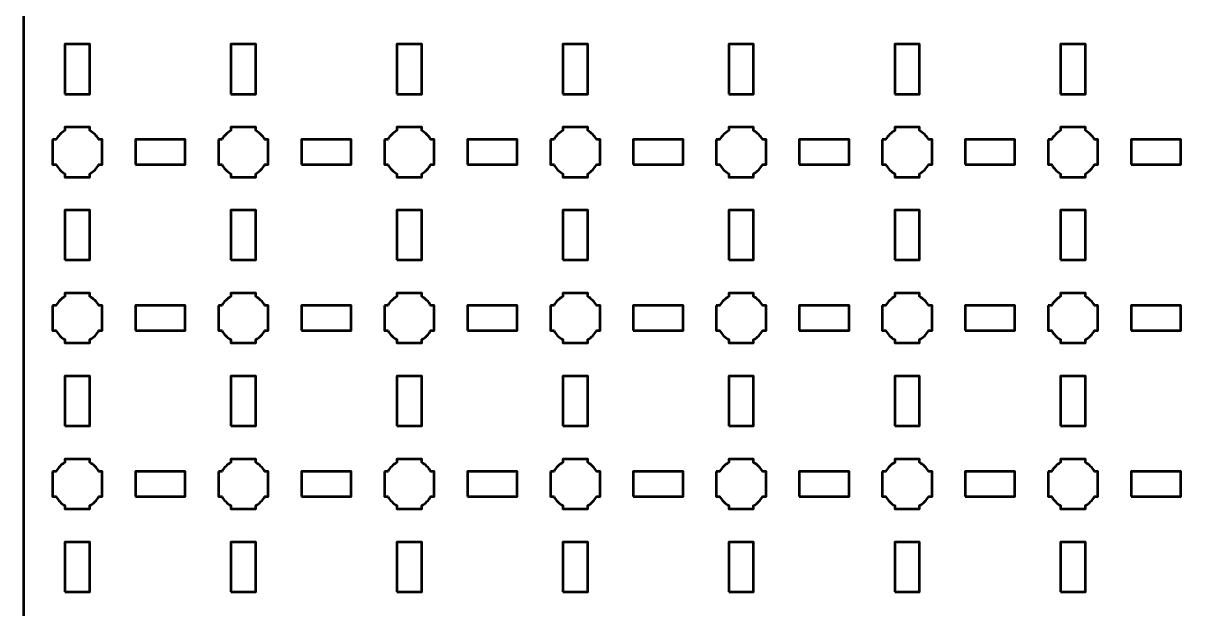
# Model space of a CAD drawing. Header units: centimetres. Extents: x -40.1 to 19.1, y -44.5 to 14.8.
# Drawn here: x -40.15 to -26, y -29.35 to -22.3 of the extents above; entities that cross this region are included whole.
import ezdxf

# ---------------------------------------------------------------- set-up
doc = ezdxf.new("R2010")
doc.units = ezdxf.units.CM
doc.header["$MEASUREMENT"] = 0
doc.layers.add('Layer 1', color=7, linetype='Continuous')

msp = doc.modelspace()

# ---------------------------------------------------------------- linework, layer by layer
at = {"layer": 'Layer 1', "lineweight": 53}
for points in [[(-39.65, -23.15), (-39.35, -23.15), (-39.35, -22.55), (-39.65, -22.55), (-39.65, -23.15)], [(-37.65, -23.15), (-37.35, -23.15), (-37.35, -22.55), (-37.65, -22.55), (-37.65, -23.15)], [(-35.65, -23.15), (-35.35, -23.15), (-35.35, -22.55), (-35.65, -22.55), (-35.65, -23.15)], [(-33.65, -23.15), (-33.35, -23.15), (-33.35, -22.55), (-33.65, -22.55), (-33.65, -23.15)], [(-31.65, -23.15), (-31.35, -23.15), (-31.35, -22.55), (-31.65, -22.55), (-31.65, -23.15)], [(-29.65, -23.15), (-29.35, -23.15), (-29.35, -22.55), (-29.65, -22.55), (-29.65, -23.15)], [(-27.65, -23.15), (-27.35, -23.15), (-27.35, -22.55), (-27.65, -22.55), (-27.65, -23.15)], [(-38.8, -24), (-38.2, -24), (-38.2, -23.7), (-38.8, -23.7), (-38.8, -24)], [(-36.8, -24), (-36.2, -24), (-36.2, -23.7), (-36.8, -23.7), (-36.8, -24)], [(-34.8, -24), (-34.2, -24), (-34.2, -23.7), (-34.8, -23.7), (-34.8, -24)], [(-32.8, -24), (-32.2, -24), (-32.2, -23.7), (-32.8, -23.7), (-32.8, -24)], [(-30.8, -24), (-30.2, -24), (-30.2, -23.7), (-30.8, -23.7), (-30.8, -24)], [(-28.8, -24), (-28.2, -24), (-28.2, -23.7), (-28.8, -23.7), (-28.8, -24)], [(-26.8, -24), (-26.2, -24), (-26.2, -23.7), (-26.8, -23.7), (-26.8, -24)], [(-39.65, -25.15), (-39.35, -25.15), (-39.35, -24.55), (-39.65, -24.55), (-39.65, -25.15)], [(-37.65, -25.15), (-37.35, -25.15), (-37.35, -24.55), (-37.65, -24.55), (-37.65, -25.15)], [(-35.65, -25.15), (-35.35, -25.15), (-35.35, -24.55), (-35.65, -24.55), (-35.65, -25.15)], [(-33.65, -25.15), (-33.35, -25.15), (-33.35, -24.55), (-33.65, -24.55), (-33.65, -25.15)], [(-31.65, -25.15), (-31.35, -25.15), (-31.35, -24.55), (-31.65, -24.55), (-31.65, -25.15)], [(-29.65, -25.15), (-29.35, -25.15), (-29.35, -24.55), (-29.65, -24.55), (-29.65, -25.15)], [(-27.65, -25.15), (-27.35, -25.15), (-27.35, -24.55), (-27.65, -24.55), (-27.65, -25.15)], [(-38.8, -26), (-38.2, -26), (-38.2, -25.7), (-38.8, -25.7), (-38.8, -26)], [(-36.8, -26), (-36.2, -26), (-36.2, -25.7), (-36.8, -25.7), (-36.8, -26)], [(-34.8, -26), (-34.2, -26), (-34.2, -25.7), (-34.8, -25.7), (-34.8, -26)], [(-32.8, -26), (-32.2, -26), (-32.2, -25.7), (-32.8, -25.7), (-32.8, -26)], [(-30.8, -26), (-30.2, -26), (-30.2, -25.7), (-30.8, -25.7), (-30.8, -26)], [(-28.8, -26), (-28.2, -26), (-28.2, -25.7), (-28.8, -25.7), (-28.8, -26)], [(-26.8, -26), (-26.2, -26), (-26.2, -25.7), (-26.8, -25.7), (-26.8, -26)], [(-39.65, -27.15), (-39.35, -27.15), (-39.35, -26.55), (-39.65, -26.55), (-39.65, -27.15)], [(-37.65, -27.15), (-37.35, -27.15), (-37.35, -26.55), (-37.65, -26.55), (-37.65, -27.15)], [(-35.65, -27.15), (-35.35, -27.15), (-35.35, -26.55), (-35.65, -26.55), (-35.65, -27.15)], [(-33.65, -27.15), (-33.35, -27.15), (-33.35, -26.55), (-33.65, -26.55), (-33.65, -27.15)], [(-31.65, -27.15), (-31.35, -27.15), (-31.35, -26.55), (-31.65, -26.55), (-31.65, -27.15)], [(-29.65, -27.15), (-29.35, -27.15), (-29.35, -26.55), (-29.65, -26.55), (-29.65, -27.15)], [(-27.65, -27.15), (-27.35, -27.15), (-27.35, -26.55), (-27.65, -26.55), (-27.65, -27.15)], [(-38.8, -28), (-38.2, -28), (-38.2, -27.7), (-38.8, -27.7), (-38.8, -28)], [(-36.8, -28), (-36.2, -28), (-36.2, -27.7), (-36.8, -27.7), (-36.8, -28)], [(-34.8, -28), (-34.2, -28), (-34.2, -27.7), (-34.8, -27.7), (-34.8, -28)], [(-32.8, -28), (-32.2, -28), (-32.2, -27.7), (-32.8, -27.7), (-32.8, -28)], [(-30.8, -28), (-30.2, -28), (-30.2, -27.7), (-30.8, -27.7), (-30.8, -28)], [(-28.8, -28), (-28.2, -28), (-28.2, -27.7), (-28.8, -27.7), (-28.8, -28)], [(-26.8, -28), (-26.2, -28), (-26.2, -27.7), (-26.8, -27.7), (-26.8, -28)], [(-39.65, -29.15), (-39.35, -29.15), (-39.35, -28.55), (-39.65, -28.55), (-39.65, -29.15)], [(-37.65, -29.15), (-37.35, -29.15), (-37.35, -28.55), (-37.65, -28.55), (-37.65, -29.15)], [(-35.65, -29.15), (-35.35, -29.15), (-35.35, -28.55), (-35.65, -28.55), (-35.65, -29.15)], [(-33.65, -29.15), (-33.35, -29.15), (-33.35, -28.55), (-33.65, -28.55), (-33.65, -29.15)], [(-31.65, -29.15), (-31.35, -29.15), (-31.35, -28.55), (-31.65, -28.55), (-31.65, -29.15)], [(-29.65, -29.15), (-29.35, -29.15), (-29.35, -28.55), (-29.65, -28.55), (-29.65, -29.15)], [(-27.65, -29.15), (-27.35, -29.15), (-27.35, -28.55), (-27.65, -28.55), (-27.65, -29.15)]]:
    msp.add_lwpolyline(points, close=True, dxfattribs=at)
for points, knots in [([(-40.15, -44), (-40.15, -44), (-40.15, 14.3), (-40.15, 14.3), (-40.15, 14.3), (-40.15, 14.57609), (-39.92609, 14.8), (-39.65, 14.8), (-39.65, 14.8), (-39.65, 14.8), (18.65, 14.8), (18.65, 14.8), (18.65, 14.8), (18.92609, 14.8), (19.15, 14.57609), (19.15, 14.3), (19.15, 14.3), (19.15, 14.3), (19.15, -44), (19.15, -44), (19.15, -44), (19.15, -44.27609), (18.92609, -44.5), (18.65, -44.5), (18.65, -44.5), (18.65, -44.5), (-39.65, -44.5), (-39.65, -44.5), (-39.65, -44.5), (-39.92609, -44.5), (-40.15, -44.27609), (-40.15, -44)], [0, 0, 0, 0, 0.125, 0.125, 0.125, 0.125, 0.25, 0.25, 0.25, 0.25, 0.375, 0.375, 0.375, 0.375, 0.5, 0.5, 0.5, 0.5, 0.625, 0.625, 0.625, 0.625, 0.75, 0.75, 0.75, 0.75, 0.875, 0.875, 0.875, 0.875, 1, 1, 1, 1]), ([(-39.8, -23.7), (-39.8, -23.7), (-39.75985, -23.7), (-39.75985, -23.7), (-39.75985, -23.7), (-39.7335, -23.65447), (-39.69553, -23.6165), (-39.65, -23.59015), (-39.65, -23.59015), (-39.65, -23.59015), (-39.65, -23.55), (-39.65, -23.55), (-39.65, -23.55), (-39.65, -23.55), (-39.5, -23.55), (-39.5, -23.55), (-39.5, -23.55), (-39.5, -23.55), (-39.35, -23.55), (-39.35, -23.55), (-39.35, -23.55), (-39.35, -23.55), (-39.35, -23.59015), (-39.35, -23.59015), (-39.35, -23.59015), (-39.30447, -23.6165), (-39.2665, -23.65447), (-39.24015, -23.7), (-39.24015, -23.7), (-39.24015, -23.7), (-39.2, -23.7), (-39.2, -23.7), (-39.2, -23.7), (-39.2, -23.7), (-39.2, -23.85), (-39.2, -23.85), (-39.2, -23.85), (-39.2, -23.85), (-39.2, -24), (-39.2, -24), (-39.2, -24), (-39.2, -24), (-39.24015, -24), (-39.24015, -24), (-39.24015, -24), (-39.2665, -24.04553), (-39.30447, -24.0835), (-39.35, -24.10985), (-39.35, -24.10985), (-39.35, -24.10985), (-39.35, -24.15), (-39.35, -24.15), (-39.35, -24.15), (-39.35, -24.15), (-39.5, -24.15), (-39.5, -24.15), (-39.5, -24.15), (-39.5, -24.15), (-39.65, -24.15), (-39.65, -24.15), (-39.65, -24.15), (-39.65, -24.15), (-39.65, -24.10985), (-39.65, -24.10985), (-39.65, -24.10985), (-39.69553, -24.0835), (-39.7335, -24.04553), (-39.75985, -24), (-39.75985, -24), (-39.75985, -24), (-39.8, -24), (-39.8, -24), (-39.8, -24), (-39.8, -24), (-39.8, -23.85), (-39.8, -23.85), (-39.8, -23.85), (-39.8, -23.85), (-39.8, -23.7), (-39.8, -23.7)], [0, 0, 0, 0, 0.05, 0.05, 0.05, 0.05, 0.1, 0.1, 0.1, 0.1, 0.15, 0.15, 0.15, 0.15, 0.2, 0.2, 0.2, 0.2, 0.25, 0.25, 0.25, 0.25, 0.3, 0.3, 0.3, 0.3, 0.35, 0.35, 0.35, 0.35, 0.4, 0.4, 0.4, 0.4, 0.45, 0.45, 0.45, 0.45, 0.5, 0.5, 0.5, 0.5, 0.55, 0.55, 0.55, 0.55, 0.6, 0.6, 0.6, 0.6, 0.65, 0.65, 0.65, 0.65, 0.7, 0.7, 0.7, 0.7, 0.75, 0.75, 0.75, 0.75, 0.8, 0.8, 0.8, 0.8, 0.85, 0.85, 0.85, 0.85, 0.9, 0.9, 0.9, 0.9, 0.95, 0.95, 0.95, 0.95, 1, 1, 1, 1]), ([(-37.8, -23.7), (-37.8, -23.7), (-37.75985, -23.7), (-37.75985, -23.7), (-37.75985, -23.7), (-37.7335, -23.65447), (-37.69553, -23.6165), (-37.65, -23.59015), (-37.65, -23.59015), (-37.65, -23.59015), (-37.65, -23.55), (-37.65, -23.55), (-37.65, -23.55), (-37.65, -23.55), (-37.5, -23.55), (-37.5, -23.55), (-37.5, -23.55), (-37.5, -23.55), (-37.35, -23.55), (-37.35, -23.55), (-37.35, -23.55), (-37.35, -23.55), (-37.35, -23.59015), (-37.35, -23.59015), (-37.35, -23.59015), (-37.30447, -23.6165), (-37.2665, -23.65447), (-37.24015, -23.7), (-37.24015, -23.7), (-37.24015, -23.7), (-37.2, -23.7), (-37.2, -23.7), (-37.2, -23.7), (-37.2, -23.7), (-37.2, -23.85), (-37.2, -23.85), (-37.2, -23.85), (-37.2, -23.85), (-37.2, -24), (-37.2, -24), (-37.2, -24), (-37.2, -24), (-37.24015, -24), (-37.24015, -24), (-37.24015, -24), (-37.2665, -24.04553), (-37.30447, -24.0835), (-37.35, -24.10985), (-37.35, -24.10985), (-37.35, -24.10985), (-37.35, -24.15), (-37.35, -24.15), (-37.35, -24.15), (-37.35, -24.15), (-37.5, -24.15), (-37.5, -24.15), (-37.5, -24.15), (-37.5, -24.15), (-37.65, -24.15), (-37.65, -24.15), (-37.65, -24.15), (-37.65, -24.15), (-37.65, -24.10985), (-37.65, -24.10985), (-37.65, -24.10985), (-37.69553, -24.0835), (-37.7335, -24.04553), (-37.75985, -24), (-37.75985, -24), (-37.75985, -24), (-37.8, -24), (-37.8, -24), (-37.8, -24), (-37.8, -24), (-37.8, -23.85), (-37.8, -23.85), (-37.8, -23.85), (-37.8, -23.85), (-37.8, -23.7), (-37.8, -23.7)], [0, 0, 0, 0, 0.05, 0.05, 0.05, 0.05, 0.1, 0.1, 0.1, 0.1, 0.15, 0.15, 0.15, 0.15, 0.2, 0.2, 0.2, 0.2, 0.25, 0.25, 0.25, 0.25, 0.3, 0.3, 0.3, 0.3, 0.35, 0.35, 0.35, 0.35, 0.4, 0.4, 0.4, 0.4, 0.45, 0.45, 0.45, 0.45, 0.5, 0.5, 0.5, 0.5, 0.55, 0.55, 0.55, 0.55, 0.6, 0.6, 0.6, 0.6, 0.65, 0.65, 0.65, 0.65, 0.7, 0.7, 0.7, 0.7, 0.75, 0.75, 0.75, 0.75, 0.8, 0.8, 0.8, 0.8, 0.85, 0.85, 0.85, 0.85, 0.9, 0.9, 0.9, 0.9, 0.95, 0.95, 0.95, 0.95, 1, 1, 1, 1]), ([(-35.8, -23.7), (-35.8, -23.7), (-35.75985, -23.7), (-35.75985, -23.7), (-35.75985, -23.7), (-35.7335, -23.65447), (-35.69553, -23.6165), (-35.65, -23.59015), (-35.65, -23.59015), (-35.65, -23.59015), (-35.65, -23.55), (-35.65, -23.55), (-35.65, -23.55), (-35.65, -23.55), (-35.5, -23.55), (-35.5, -23.55), (-35.5, -23.55), (-35.5, -23.55), (-35.35, -23.55), (-35.35, -23.55), (-35.35, -23.55), (-35.35, -23.55), (-35.35, -23.59015), (-35.35, -23.59015), (-35.35, -23.59015), (-35.30447, -23.6165), (-35.2665, -23.65447), (-35.24015, -23.7), (-35.24015, -23.7), (-35.24015, -23.7), (-35.2, -23.7), (-35.2, -23.7), (-35.2, -23.7), (-35.2, -23.7), (-35.2, -23.85), (-35.2, -23.85), (-35.2, -23.85), (-35.2, -23.85), (-35.2, -24), (-35.2, -24), (-35.2, -24), (-35.2, -24), (-35.24015, -24), (-35.24015, -24), (-35.24015, -24), (-35.2665, -24.04553), (-35.30447, -24.0835), (-35.35, -24.10985), (-35.35, -24.10985), (-35.35, -24.10985), (-35.35, -24.15), (-35.35, -24.15), (-35.35, -24.15), (-35.35, -24.15), (-35.5, -24.15), (-35.5, -24.15), (-35.5, -24.15), (-35.5, -24.15), (-35.65, -24.15), (-35.65, -24.15), (-35.65, -24.15), (-35.65, -24.15), (-35.65, -24.10985), (-35.65, -24.10985), (-35.65, -24.10985), (-35.69553, -24.0835), (-35.7335, -24.04553), (-35.75985, -24), (-35.75985, -24), (-35.75985, -24), (-35.8, -24), (-35.8, -24), (-35.8, -24), (-35.8, -24), (-35.8, -23.85), (-35.8, -23.85), (-35.8, -23.85), (-35.8, -23.85), (-35.8, -23.7), (-35.8, -23.7)], [0, 0, 0, 0, 0.05, 0.05, 0.05, 0.05, 0.1, 0.1, 0.1, 0.1, 0.15, 0.15, 0.15, 0.15, 0.2, 0.2, 0.2, 0.2, 0.25, 0.25, 0.25, 0.25, 0.3, 0.3, 0.3, 0.3, 0.35, 0.35, 0.35, 0.35, 0.4, 0.4, 0.4, 0.4, 0.45, 0.45, 0.45, 0.45, 0.5, 0.5, 0.5, 0.5, 0.55, 0.55, 0.55, 0.55, 0.6, 0.6, 0.6, 0.6, 0.65, 0.65, 0.65, 0.65, 0.7, 0.7, 0.7, 0.7, 0.75, 0.75, 0.75, 0.75, 0.8, 0.8, 0.8, 0.8, 0.85, 0.85, 0.85, 0.85, 0.9, 0.9, 0.9, 0.9, 0.95, 0.95, 0.95, 0.95, 1, 1, 1, 1]), ([(-33.8, -23.7), (-33.8, -23.7), (-33.75985, -23.7), (-33.75985, -23.7), (-33.75985, -23.7), (-33.7335, -23.65447), (-33.69553, -23.6165), (-33.65, -23.59015), (-33.65, -23.59015), (-33.65, -23.59015), (-33.65, -23.55), (-33.65, -23.55), (-33.65, -23.55), (-33.65, -23.55), (-33.5, -23.55), (-33.5, -23.55), (-33.5, -23.55), (-33.5, -23.55), (-33.35, -23.55), (-33.35, -23.55), (-33.35, -23.55), (-33.35, -23.55), (-33.35, -23.59015), (-33.35, -23.59015), (-33.35, -23.59015), (-33.30447, -23.6165), (-33.2665, -23.65447), (-33.24015, -23.7), (-33.24015, -23.7), (-33.24015, -23.7), (-33.2, -23.7), (-33.2, -23.7), (-33.2, -23.7), (-33.2, -23.7), (-33.2, -23.85), (-33.2, -23.85), (-33.2, -23.85), (-33.2, -23.85), (-33.2, -24), (-33.2, -24), (-33.2, -24), (-33.2, -24), (-33.24015, -24), (-33.24015, -24), (-33.24015, -24), (-33.2665, -24.04553), (-33.30447, -24.0835), (-33.35, -24.10985), (-33.35, -24.10985), (-33.35, -24.10985), (-33.35, -24.15), (-33.35, -24.15), (-33.35, -24.15), (-33.35, -24.15), (-33.5, -24.15), (-33.5, -24.15), (-33.5, -24.15), (-33.5, -24.15), (-33.65, -24.15), (-33.65, -24.15), (-33.65, -24.15), (-33.65, -24.15), (-33.65, -24.10985), (-33.65, -24.10985), (-33.65, -24.10985), (-33.69553, -24.0835), (-33.7335, -24.04553), (-33.75985, -24), (-33.75985, -24), (-33.75985, -24), (-33.8, -24), (-33.8, -24), (-33.8, -24), (-33.8, -24), (-33.8, -23.85), (-33.8, -23.85), (-33.8, -23.85), (-33.8, -23.85), (-33.8, -23.7), (-33.8, -23.7)], [0, 0, 0, 0, 0.05, 0.05, 0.05, 0.05, 0.1, 0.1, 0.1, 0.1, 0.15, 0.15, 0.15, 0.15, 0.2, 0.2, 0.2, 0.2, 0.25, 0.25, 0.25, 0.25, 0.3, 0.3, 0.3, 0.3, 0.35, 0.35, 0.35, 0.35, 0.4, 0.4, 0.4, 0.4, 0.45, 0.45, 0.45, 0.45, 0.5, 0.5, 0.5, 0.5, 0.55, 0.55, 0.55, 0.55, 0.6, 0.6, 0.6, 0.6, 0.65, 0.65, 0.65, 0.65, 0.7, 0.7, 0.7, 0.7, 0.75, 0.75, 0.75, 0.75, 0.8, 0.8, 0.8, 0.8, 0.85, 0.85, 0.85, 0.85, 0.9, 0.9, 0.9, 0.9, 0.95, 0.95, 0.95, 0.95, 1, 1, 1, 1]), ([(-31.8, -23.7), (-31.8, -23.7), (-31.75985, -23.7), (-31.75985, -23.7), (-31.75985, -23.7), (-31.7335, -23.65447), (-31.69553, -23.6165), (-31.65, -23.59015), (-31.65, -23.59015), (-31.65, -23.59015), (-31.65, -23.55), (-31.65, -23.55), (-31.65, -23.55), (-31.65, -23.55), (-31.5, -23.55), (-31.5, -23.55), (-31.5, -23.55), (-31.5, -23.55), (-31.35, -23.55), (-31.35, -23.55), (-31.35, -23.55), (-31.35, -23.55), (-31.35, -23.59015), (-31.35, -23.59015), (-31.35, -23.59015), (-31.30447, -23.6165), (-31.2665, -23.65447), (-31.24015, -23.7), (-31.24015, -23.7), (-31.24015, -23.7), (-31.2, -23.7), (-31.2, -23.7), (-31.2, -23.7), (-31.2, -23.7), (-31.2, -23.85), (-31.2, -23.85), (-31.2, -23.85), (-31.2, -23.85), (-31.2, -24), (-31.2, -24), (-31.2, -24), (-31.2, -24), (-31.24015, -24), (-31.24015, -24), (-31.24015, -24), (-31.2665, -24.04553), (-31.30447, -24.0835), (-31.35, -24.10985), (-31.35, -24.10985), (-31.35, -24.10985), (-31.35, -24.15), (-31.35, -24.15), (-31.35, -24.15), (-31.35, -24.15), (-31.5, -24.15), (-31.5, -24.15), (-31.5, -24.15), (-31.5, -24.15), (-31.65, -24.15), (-31.65, -24.15), (-31.65, -24.15), (-31.65, -24.15), (-31.65, -24.10985), (-31.65, -24.10985), (-31.65, -24.10985), (-31.69553, -24.0835), (-31.7335, -24.04553), (-31.75985, -24), (-31.75985, -24), (-31.75985, -24), (-31.8, -24), (-31.8, -24), (-31.8, -24), (-31.8, -24), (-31.8, -23.85), (-31.8, -23.85), (-31.8, -23.85), (-31.8, -23.85), (-31.8, -23.7), (-31.8, -23.7)], [0, 0, 0, 0, 0.05, 0.05, 0.05, 0.05, 0.1, 0.1, 0.1, 0.1, 0.15, 0.15, 0.15, 0.15, 0.2, 0.2, 0.2, 0.2, 0.25, 0.25, 0.25, 0.25, 0.3, 0.3, 0.3, 0.3, 0.35, 0.35, 0.35, 0.35, 0.4, 0.4, 0.4, 0.4, 0.45, 0.45, 0.45, 0.45, 0.5, 0.5, 0.5, 0.5, 0.55, 0.55, 0.55, 0.55, 0.6, 0.6, 0.6, 0.6, 0.65, 0.65, 0.65, 0.65, 0.7, 0.7, 0.7, 0.7, 0.75, 0.75, 0.75, 0.75, 0.8, 0.8, 0.8, 0.8, 0.85, 0.85, 0.85, 0.85, 0.9, 0.9, 0.9, 0.9, 0.95, 0.95, 0.95, 0.95, 1, 1, 1, 1]), ([(-29.8, -23.7), (-29.8, -23.7), (-29.75985, -23.7), (-29.75985, -23.7), (-29.75985, -23.7), (-29.7335, -23.65447), (-29.69553, -23.6165), (-29.65, -23.59015), (-29.65, -23.59015), (-29.65, -23.59015), (-29.65, -23.55), (-29.65, -23.55), (-29.65, -23.55), (-29.65, -23.55), (-29.5, -23.55), (-29.5, -23.55), (-29.5, -23.55), (-29.5, -23.55), (-29.35, -23.55), (-29.35, -23.55), (-29.35, -23.55), (-29.35, -23.55), (-29.35, -23.59015), (-29.35, -23.59015), (-29.35, -23.59015), (-29.30447, -23.6165), (-29.2665, -23.65447), (-29.24015, -23.7), (-29.24015, -23.7), (-29.24015, -23.7), (-29.2, -23.7), (-29.2, -23.7), (-29.2, -23.7), (-29.2, -23.7), (-29.2, -23.85), (-29.2, -23.85), (-29.2, -23.85), (-29.2, -23.85), (-29.2, -24), (-29.2, -24), (-29.2, -24), (-29.2, -24), (-29.24015, -24), (-29.24015, -24), (-29.24015, -24), (-29.2665, -24.04553), (-29.30447, -24.0835), (-29.35, -24.10985), (-29.35, -24.10985), (-29.35, -24.10985), (-29.35, -24.15), (-29.35, -24.15), (-29.35, -24.15), (-29.35, -24.15), (-29.5, -24.15), (-29.5, -24.15), (-29.5, -24.15), (-29.5, -24.15), (-29.65, -24.15), (-29.65, -24.15), (-29.65, -24.15), (-29.65, -24.15), (-29.65, -24.10985), (-29.65, -24.10985), (-29.65, -24.10985), (-29.69553, -24.0835), (-29.7335, -24.04553), (-29.75985, -24), (-29.75985, -24), (-29.75985, -24), (-29.8, -24), (-29.8, -24), (-29.8, -24), (-29.8, -24), (-29.8, -23.85), (-29.8, -23.85), (-29.8, -23.85), (-29.8, -23.85), (-29.8, -23.7), (-29.8, -23.7)], [0, 0, 0, 0, 0.05, 0.05, 0.05, 0.05, 0.1, 0.1, 0.1, 0.1, 0.15, 0.15, 0.15, 0.15, 0.2, 0.2, 0.2, 0.2, 0.25, 0.25, 0.25, 0.25, 0.3, 0.3, 0.3, 0.3, 0.35, 0.35, 0.35, 0.35, 0.4, 0.4, 0.4, 0.4, 0.45, 0.45, 0.45, 0.45, 0.5, 0.5, 0.5, 0.5, 0.55, 0.55, 0.55, 0.55, 0.6, 0.6, 0.6, 0.6, 0.65, 0.65, 0.65, 0.65, 0.7, 0.7, 0.7, 0.7, 0.75, 0.75, 0.75, 0.75, 0.8, 0.8, 0.8, 0.8, 0.85, 0.85, 0.85, 0.85, 0.9, 0.9, 0.9, 0.9, 0.95, 0.95, 0.95, 0.95, 1, 1, 1, 1]), ([(-27.8, -23.7), (-27.8, -23.7), (-27.75985, -23.7), (-27.75985, -23.7), (-27.75985, -23.7), (-27.7335, -23.65447), (-27.69553, -23.6165), (-27.65, -23.59015), (-27.65, -23.59015), (-27.65, -23.59015), (-27.65, -23.55), (-27.65, -23.55), (-27.65, -23.55), (-27.65, -23.55), (-27.5, -23.55), (-27.5, -23.55), (-27.5, -23.55), (-27.5, -23.55), (-27.35, -23.55), (-27.35, -23.55), (-27.35, -23.55), (-27.35, -23.55), (-27.35, -23.59015), (-27.35, -23.59015), (-27.35, -23.59015), (-27.30447, -23.6165), (-27.2665, -23.65447), (-27.24015, -23.7), (-27.24015, -23.7), (-27.24015, -23.7), (-27.2, -23.7), (-27.2, -23.7), (-27.2, -23.7), (-27.2, -23.7), (-27.2, -23.85), (-27.2, -23.85), (-27.2, -23.85), (-27.2, -23.85), (-27.2, -24), (-27.2, -24), (-27.2, -24), (-27.2, -24), (-27.24015, -24), (-27.24015, -24), (-27.24015, -24), (-27.2665, -24.04553), (-27.30447, -24.0835), (-27.35, -24.10985), (-27.35, -24.10985), (-27.35, -24.10985), (-27.35, -24.15), (-27.35, -24.15), (-27.35, -24.15), (-27.35, -24.15), (-27.5, -24.15), (-27.5, -24.15), (-27.5, -24.15), (-27.5, -24.15), (-27.65, -24.15), (-27.65, -24.15), (-27.65, -24.15), (-27.65, -24.15), (-27.65, -24.10985), (-27.65, -24.10985), (-27.65, -24.10985), (-27.69553, -24.0835), (-27.7335, -24.04553), (-27.75985, -24), (-27.75985, -24), (-27.75985, -24), (-27.8, -24), (-27.8, -24), (-27.8, -24), (-27.8, -24), (-27.8, -23.85), (-27.8, -23.85), (-27.8, -23.85), (-27.8, -23.85), (-27.8, -23.7), (-27.8, -23.7)], [0, 0, 0, 0, 0.05, 0.05, 0.05, 0.05, 0.1, 0.1, 0.1, 0.1, 0.15, 0.15, 0.15, 0.15, 0.2, 0.2, 0.2, 0.2, 0.25, 0.25, 0.25, 0.25, 0.3, 0.3, 0.3, 0.3, 0.35, 0.35, 0.35, 0.35, 0.4, 0.4, 0.4, 0.4, 0.45, 0.45, 0.45, 0.45, 0.5, 0.5, 0.5, 0.5, 0.55, 0.55, 0.55, 0.55, 0.6, 0.6, 0.6, 0.6, 0.65, 0.65, 0.65, 0.65, 0.7, 0.7, 0.7, 0.7, 0.75, 0.75, 0.75, 0.75, 0.8, 0.8, 0.8, 0.8, 0.85, 0.85, 0.85, 0.85, 0.9, 0.9, 0.9, 0.9, 0.95, 0.95, 0.95, 0.95, 1, 1, 1, 1]), ([(-39.8, -25.7), (-39.8, -25.7), (-39.75985, -25.7), (-39.75985, -25.7), (-39.75985, -25.7), (-39.7335, -25.65447), (-39.69553, -25.6165), (-39.65, -25.59015), (-39.65, -25.59015), (-39.65, -25.59015), (-39.65, -25.55), (-39.65, -25.55), (-39.65, -25.55), (-39.65, -25.55), (-39.5, -25.55), (-39.5, -25.55), (-39.5, -25.55), (-39.5, -25.55), (-39.35, -25.55), (-39.35, -25.55), (-39.35, -25.55), (-39.35, -25.55), (-39.35, -25.59015), (-39.35, -25.59015), (-39.35, -25.59015), (-39.30447, -25.6165), (-39.2665, -25.65447), (-39.24015, -25.7), (-39.24015, -25.7), (-39.24015, -25.7), (-39.2, -25.7), (-39.2, -25.7), (-39.2, -25.7), (-39.2, -25.7), (-39.2, -25.85), (-39.2, -25.85), (-39.2, -25.85), (-39.2, -25.85), (-39.2, -26), (-39.2, -26), (-39.2, -26), (-39.2, -26), (-39.24015, -26), (-39.24015, -26), (-39.24015, -26), (-39.2665, -26.04553), (-39.30447, -26.0835), (-39.35, -26.10985), (-39.35, -26.10985), (-39.35, -26.10985), (-39.35, -26.15), (-39.35, -26.15), (-39.35, -26.15), (-39.35, -26.15), (-39.5, -26.15), (-39.5, -26.15), (-39.5, -26.15), (-39.5, -26.15), (-39.65, -26.15), (-39.65, -26.15), (-39.65, -26.15), (-39.65, -26.15), (-39.65, -26.10985), (-39.65, -26.10985), (-39.65, -26.10985), (-39.69553, -26.0835), (-39.7335, -26.04553), (-39.75985, -26), (-39.75985, -26), (-39.75985, -26), (-39.8, -26), (-39.8, -26), (-39.8, -26), (-39.8, -26), (-39.8, -25.85), (-39.8, -25.85), (-39.8, -25.85), (-39.8, -25.85), (-39.8, -25.7), (-39.8, -25.7)], [0, 0, 0, 0, 0.05, 0.05, 0.05, 0.05, 0.1, 0.1, 0.1, 0.1, 0.15, 0.15, 0.15, 0.15, 0.2, 0.2, 0.2, 0.2, 0.25, 0.25, 0.25, 0.25, 0.3, 0.3, 0.3, 0.3, 0.35, 0.35, 0.35, 0.35, 0.4, 0.4, 0.4, 0.4, 0.45, 0.45, 0.45, 0.45, 0.5, 0.5, 0.5, 0.5, 0.55, 0.55, 0.55, 0.55, 0.6, 0.6, 0.6, 0.6, 0.65, 0.65, 0.65, 0.65, 0.7, 0.7, 0.7, 0.7, 0.75, 0.75, 0.75, 0.75, 0.8, 0.8, 0.8, 0.8, 0.85, 0.85, 0.85, 0.85, 0.9, 0.9, 0.9, 0.9, 0.95, 0.95, 0.95, 0.95, 1, 1, 1, 1]), ([(-37.8, -25.7), (-37.8, -25.7), (-37.75985, -25.7), (-37.75985, -25.7), (-37.75985, -25.7), (-37.7335, -25.65447), (-37.69553, -25.6165), (-37.65, -25.59015), (-37.65, -25.59015), (-37.65, -25.59015), (-37.65, -25.55), (-37.65, -25.55), (-37.65, -25.55), (-37.65, -25.55), (-37.5, -25.55), (-37.5, -25.55), (-37.5, -25.55), (-37.5, -25.55), (-37.35, -25.55), (-37.35, -25.55), (-37.35, -25.55), (-37.35, -25.55), (-37.35, -25.59015), (-37.35, -25.59015), (-37.35, -25.59015), (-37.30447, -25.6165), (-37.2665, -25.65447), (-37.24015, -25.7), (-37.24015, -25.7), (-37.24015, -25.7), (-37.2, -25.7), (-37.2, -25.7), (-37.2, -25.7), (-37.2, -25.7), (-37.2, -25.85), (-37.2, -25.85), (-37.2, -25.85), (-37.2, -25.85), (-37.2, -26), (-37.2, -26), (-37.2, -26), (-37.2, -26), (-37.24015, -26), (-37.24015, -26), (-37.24015, -26), (-37.2665, -26.04553), (-37.30447, -26.0835), (-37.35, -26.10985), (-37.35, -26.10985), (-37.35, -26.10985), (-37.35, -26.15), (-37.35, -26.15), (-37.35, -26.15), (-37.35, -26.15), (-37.5, -26.15), (-37.5, -26.15), (-37.5, -26.15), (-37.5, -26.15), (-37.65, -26.15), (-37.65, -26.15), (-37.65, -26.15), (-37.65, -26.15), (-37.65, -26.10985), (-37.65, -26.10985), (-37.65, -26.10985), (-37.69553, -26.0835), (-37.7335, -26.04553), (-37.75985, -26), (-37.75985, -26), (-37.75985, -26), (-37.8, -26), (-37.8, -26), (-37.8, -26), (-37.8, -26), (-37.8, -25.85), (-37.8, -25.85), (-37.8, -25.85), (-37.8, -25.85), (-37.8, -25.7), (-37.8, -25.7)], [0, 0, 0, 0, 0.05, 0.05, 0.05, 0.05, 0.1, 0.1, 0.1, 0.1, 0.15, 0.15, 0.15, 0.15, 0.2, 0.2, 0.2, 0.2, 0.25, 0.25, 0.25, 0.25, 0.3, 0.3, 0.3, 0.3, 0.35, 0.35, 0.35, 0.35, 0.4, 0.4, 0.4, 0.4, 0.45, 0.45, 0.45, 0.45, 0.5, 0.5, 0.5, 0.5, 0.55, 0.55, 0.55, 0.55, 0.6, 0.6, 0.6, 0.6, 0.65, 0.65, 0.65, 0.65, 0.7, 0.7, 0.7, 0.7, 0.75, 0.75, 0.75, 0.75, 0.8, 0.8, 0.8, 0.8, 0.85, 0.85, 0.85, 0.85, 0.9, 0.9, 0.9, 0.9, 0.95, 0.95, 0.95, 0.95, 1, 1, 1, 1]), ([(-35.8, -25.7), (-35.8, -25.7), (-35.75985, -25.7), (-35.75985, -25.7), (-35.75985, -25.7), (-35.7335, -25.65447), (-35.69553, -25.6165), (-35.65, -25.59015), (-35.65, -25.59015), (-35.65, -25.59015), (-35.65, -25.55), (-35.65, -25.55), (-35.65, -25.55), (-35.65, -25.55), (-35.5, -25.55), (-35.5, -25.55), (-35.5, -25.55), (-35.5, -25.55), (-35.35, -25.55), (-35.35, -25.55), (-35.35, -25.55), (-35.35, -25.55), (-35.35, -25.59015), (-35.35, -25.59015), (-35.35, -25.59015), (-35.30447, -25.6165), (-35.2665, -25.65447), (-35.24015, -25.7), (-35.24015, -25.7), (-35.24015, -25.7), (-35.2, -25.7), (-35.2, -25.7), (-35.2, -25.7), (-35.2, -25.7), (-35.2, -25.85), (-35.2, -25.85), (-35.2, -25.85), (-35.2, -25.85), (-35.2, -26), (-35.2, -26), (-35.2, -26), (-35.2, -26), (-35.24015, -26), (-35.24015, -26), (-35.24015, -26), (-35.2665, -26.04553), (-35.30447, -26.0835), (-35.35, -26.10985), (-35.35, -26.10985), (-35.35, -26.10985), (-35.35, -26.15), (-35.35, -26.15), (-35.35, -26.15), (-35.35, -26.15), (-35.5, -26.15), (-35.5, -26.15), (-35.5, -26.15), (-35.5, -26.15), (-35.65, -26.15), (-35.65, -26.15), (-35.65, -26.15), (-35.65, -26.15), (-35.65, -26.10985), (-35.65, -26.10985), (-35.65, -26.10985), (-35.69553, -26.0835), (-35.7335, -26.04553), (-35.75985, -26), (-35.75985, -26), (-35.75985, -26), (-35.8, -26), (-35.8, -26), (-35.8, -26), (-35.8, -26), (-35.8, -25.85), (-35.8, -25.85), (-35.8, -25.85), (-35.8, -25.85), (-35.8, -25.7), (-35.8, -25.7)], [0, 0, 0, 0, 0.05, 0.05, 0.05, 0.05, 0.1, 0.1, 0.1, 0.1, 0.15, 0.15, 0.15, 0.15, 0.2, 0.2, 0.2, 0.2, 0.25, 0.25, 0.25, 0.25, 0.3, 0.3, 0.3, 0.3, 0.35, 0.35, 0.35, 0.35, 0.4, 0.4, 0.4, 0.4, 0.45, 0.45, 0.45, 0.45, 0.5, 0.5, 0.5, 0.5, 0.55, 0.55, 0.55, 0.55, 0.6, 0.6, 0.6, 0.6, 0.65, 0.65, 0.65, 0.65, 0.7, 0.7, 0.7, 0.7, 0.75, 0.75, 0.75, 0.75, 0.8, 0.8, 0.8, 0.8, 0.85, 0.85, 0.85, 0.85, 0.9, 0.9, 0.9, 0.9, 0.95, 0.95, 0.95, 0.95, 1, 1, 1, 1]), ([(-33.8, -25.7), (-33.8, -25.7), (-33.75985, -25.7), (-33.75985, -25.7), (-33.75985, -25.7), (-33.7335, -25.65447), (-33.69553, -25.6165), (-33.65, -25.59015), (-33.65, -25.59015), (-33.65, -25.59015), (-33.65, -25.55), (-33.65, -25.55), (-33.65, -25.55), (-33.65, -25.55), (-33.5, -25.55), (-33.5, -25.55), (-33.5, -25.55), (-33.5, -25.55), (-33.35, -25.55), (-33.35, -25.55), (-33.35, -25.55), (-33.35, -25.55), (-33.35, -25.59015), (-33.35, -25.59015), (-33.35, -25.59015), (-33.30447, -25.6165), (-33.2665, -25.65447), (-33.24015, -25.7), (-33.24015, -25.7), (-33.24015, -25.7), (-33.2, -25.7), (-33.2, -25.7), (-33.2, -25.7), (-33.2, -25.7), (-33.2, -25.85), (-33.2, -25.85), (-33.2, -25.85), (-33.2, -25.85), (-33.2, -26), (-33.2, -26), (-33.2, -26), (-33.2, -26), (-33.24015, -26), (-33.24015, -26), (-33.24015, -26), (-33.2665, -26.04553), (-33.30447, -26.0835), (-33.35, -26.10985), (-33.35, -26.10985), (-33.35, -26.10985), (-33.35, -26.15), (-33.35, -26.15), (-33.35, -26.15), (-33.35, -26.15), (-33.5, -26.15), (-33.5, -26.15), (-33.5, -26.15), (-33.5, -26.15), (-33.65, -26.15), (-33.65, -26.15), (-33.65, -26.15), (-33.65, -26.15), (-33.65, -26.10985), (-33.65, -26.10985), (-33.65, -26.10985), (-33.69553, -26.0835), (-33.7335, -26.04553), (-33.75985, -26), (-33.75985, -26), (-33.75985, -26), (-33.8, -26), (-33.8, -26), (-33.8, -26), (-33.8, -26), (-33.8, -25.85), (-33.8, -25.85), (-33.8, -25.85), (-33.8, -25.85), (-33.8, -25.7), (-33.8, -25.7)], [0, 0, 0, 0, 0.05, 0.05, 0.05, 0.05, 0.1, 0.1, 0.1, 0.1, 0.15, 0.15, 0.15, 0.15, 0.2, 0.2, 0.2, 0.2, 0.25, 0.25, 0.25, 0.25, 0.3, 0.3, 0.3, 0.3, 0.35, 0.35, 0.35, 0.35, 0.4, 0.4, 0.4, 0.4, 0.45, 0.45, 0.45, 0.45, 0.5, 0.5, 0.5, 0.5, 0.55, 0.55, 0.55, 0.55, 0.6, 0.6, 0.6, 0.6, 0.65, 0.65, 0.65, 0.65, 0.7, 0.7, 0.7, 0.7, 0.75, 0.75, 0.75, 0.75, 0.8, 0.8, 0.8, 0.8, 0.85, 0.85, 0.85, 0.85, 0.9, 0.9, 0.9, 0.9, 0.95, 0.95, 0.95, 0.95, 1, 1, 1, 1]), ([(-31.8, -25.7), (-31.8, -25.7), (-31.75985, -25.7), (-31.75985, -25.7), (-31.75985, -25.7), (-31.7335, -25.65447), (-31.69553, -25.6165), (-31.65, -25.59015), (-31.65, -25.59015), (-31.65, -25.59015), (-31.65, -25.55), (-31.65, -25.55), (-31.65, -25.55), (-31.65, -25.55), (-31.5, -25.55), (-31.5, -25.55), (-31.5, -25.55), (-31.5, -25.55), (-31.35, -25.55), (-31.35, -25.55), (-31.35, -25.55), (-31.35, -25.55), (-31.35, -25.59015), (-31.35, -25.59015), (-31.35, -25.59015), (-31.30447, -25.6165), (-31.2665, -25.65447), (-31.24015, -25.7), (-31.24015, -25.7), (-31.24015, -25.7), (-31.2, -25.7), (-31.2, -25.7), (-31.2, -25.7), (-31.2, -25.7), (-31.2, -25.85), (-31.2, -25.85), (-31.2, -25.85), (-31.2, -25.85), (-31.2, -26), (-31.2, -26), (-31.2, -26), (-31.2, -26), (-31.24015, -26), (-31.24015, -26), (-31.24015, -26), (-31.2665, -26.04553), (-31.30447, -26.0835), (-31.35, -26.10985), (-31.35, -26.10985), (-31.35, -26.10985), (-31.35, -26.15), (-31.35, -26.15), (-31.35, -26.15), (-31.35, -26.15), (-31.5, -26.15), (-31.5, -26.15), (-31.5, -26.15), (-31.5, -26.15), (-31.65, -26.15), (-31.65, -26.15), (-31.65, -26.15), (-31.65, -26.15), (-31.65, -26.10985), (-31.65, -26.10985), (-31.65, -26.10985), (-31.69553, -26.0835), (-31.7335, -26.04553), (-31.75985, -26), (-31.75985, -26), (-31.75985, -26), (-31.8, -26), (-31.8, -26), (-31.8, -26), (-31.8, -26), (-31.8, -25.85), (-31.8, -25.85), (-31.8, -25.85), (-31.8, -25.85), (-31.8, -25.7), (-31.8, -25.7)], [0, 0, 0, 0, 0.05, 0.05, 0.05, 0.05, 0.1, 0.1, 0.1, 0.1, 0.15, 0.15, 0.15, 0.15, 0.2, 0.2, 0.2, 0.2, 0.25, 0.25, 0.25, 0.25, 0.3, 0.3, 0.3, 0.3, 0.35, 0.35, 0.35, 0.35, 0.4, 0.4, 0.4, 0.4, 0.45, 0.45, 0.45, 0.45, 0.5, 0.5, 0.5, 0.5, 0.55, 0.55, 0.55, 0.55, 0.6, 0.6, 0.6, 0.6, 0.65, 0.65, 0.65, 0.65, 0.7, 0.7, 0.7, 0.7, 0.75, 0.75, 0.75, 0.75, 0.8, 0.8, 0.8, 0.8, 0.85, 0.85, 0.85, 0.85, 0.9, 0.9, 0.9, 0.9, 0.95, 0.95, 0.95, 0.95, 1, 1, 1, 1]), ([(-29.8, -25.7), (-29.8, -25.7), (-29.75985, -25.7), (-29.75985, -25.7), (-29.75985, -25.7), (-29.7335, -25.65447), (-29.69553, -25.6165), (-29.65, -25.59015), (-29.65, -25.59015), (-29.65, -25.59015), (-29.65, -25.55), (-29.65, -25.55), (-29.65, -25.55), (-29.65, -25.55), (-29.5, -25.55), (-29.5, -25.55), (-29.5, -25.55), (-29.5, -25.55), (-29.35, -25.55), (-29.35, -25.55), (-29.35, -25.55), (-29.35, -25.55), (-29.35, -25.59015), (-29.35, -25.59015), (-29.35, -25.59015), (-29.30447, -25.6165), (-29.2665, -25.65447), (-29.24015, -25.7), (-29.24015, -25.7), (-29.24015, -25.7), (-29.2, -25.7), (-29.2, -25.7), (-29.2, -25.7), (-29.2, -25.7), (-29.2, -25.85), (-29.2, -25.85), (-29.2, -25.85), (-29.2, -25.85), (-29.2, -26), (-29.2, -26), (-29.2, -26), (-29.2, -26), (-29.24015, -26), (-29.24015, -26), (-29.24015, -26), (-29.2665, -26.04553), (-29.30447, -26.0835), (-29.35, -26.10985), (-29.35, -26.10985), (-29.35, -26.10985), (-29.35, -26.15), (-29.35, -26.15), (-29.35, -26.15), (-29.35, -26.15), (-29.5, -26.15), (-29.5, -26.15), (-29.5, -26.15), (-29.5, -26.15), (-29.65, -26.15), (-29.65, -26.15), (-29.65, -26.15), (-29.65, -26.15), (-29.65, -26.10985), (-29.65, -26.10985), (-29.65, -26.10985), (-29.69553, -26.0835), (-29.7335, -26.04553), (-29.75985, -26), (-29.75985, -26), (-29.75985, -26), (-29.8, -26), (-29.8, -26), (-29.8, -26), (-29.8, -26), (-29.8, -25.85), (-29.8, -25.85), (-29.8, -25.85), (-29.8, -25.85), (-29.8, -25.7), (-29.8, -25.7)], [0, 0, 0, 0, 0.05, 0.05, 0.05, 0.05, 0.1, 0.1, 0.1, 0.1, 0.15, 0.15, 0.15, 0.15, 0.2, 0.2, 0.2, 0.2, 0.25, 0.25, 0.25, 0.25, 0.3, 0.3, 0.3, 0.3, 0.35, 0.35, 0.35, 0.35, 0.4, 0.4, 0.4, 0.4, 0.45, 0.45, 0.45, 0.45, 0.5, 0.5, 0.5, 0.5, 0.55, 0.55, 0.55, 0.55, 0.6, 0.6, 0.6, 0.6, 0.65, 0.65, 0.65, 0.65, 0.7, 0.7, 0.7, 0.7, 0.75, 0.75, 0.75, 0.75, 0.8, 0.8, 0.8, 0.8, 0.85, 0.85, 0.85, 0.85, 0.9, 0.9, 0.9, 0.9, 0.95, 0.95, 0.95, 0.95, 1, 1, 1, 1]), ([(-27.8, -25.7), (-27.8, -25.7), (-27.75985, -25.7), (-27.75985, -25.7), (-27.75985, -25.7), (-27.7335, -25.65447), (-27.69553, -25.6165), (-27.65, -25.59015), (-27.65, -25.59015), (-27.65, -25.59015), (-27.65, -25.55), (-27.65, -25.55), (-27.65, -25.55), (-27.65, -25.55), (-27.5, -25.55), (-27.5, -25.55), (-27.5, -25.55), (-27.5, -25.55), (-27.35, -25.55), (-27.35, -25.55), (-27.35, -25.55), (-27.35, -25.55), (-27.35, -25.59015), (-27.35, -25.59015), (-27.35, -25.59015), (-27.30447, -25.6165), (-27.2665, -25.65447), (-27.24015, -25.7), (-27.24015, -25.7), (-27.24015, -25.7), (-27.2, -25.7), (-27.2, -25.7), (-27.2, -25.7), (-27.2, -25.7), (-27.2, -25.85), (-27.2, -25.85), (-27.2, -25.85), (-27.2, -25.85), (-27.2, -26), (-27.2, -26), (-27.2, -26), (-27.2, -26), (-27.24015, -26), (-27.24015, -26), (-27.24015, -26), (-27.2665, -26.04553), (-27.30447, -26.0835), (-27.35, -26.10985), (-27.35, -26.10985), (-27.35, -26.10985), (-27.35, -26.15), (-27.35, -26.15), (-27.35, -26.15), (-27.35, -26.15), (-27.5, -26.15), (-27.5, -26.15), (-27.5, -26.15), (-27.5, -26.15), (-27.65, -26.15), (-27.65, -26.15), (-27.65, -26.15), (-27.65, -26.15), (-27.65, -26.10985), (-27.65, -26.10985), (-27.65, -26.10985), (-27.69553, -26.0835), (-27.7335, -26.04553), (-27.75985, -26), (-27.75985, -26), (-27.75985, -26), (-27.8, -26), (-27.8, -26), (-27.8, -26), (-27.8, -26), (-27.8, -25.85), (-27.8, -25.85), (-27.8, -25.85), (-27.8, -25.85), (-27.8, -25.7), (-27.8, -25.7)], [0, 0, 0, 0, 0.05, 0.05, 0.05, 0.05, 0.1, 0.1, 0.1, 0.1, 0.15, 0.15, 0.15, 0.15, 0.2, 0.2, 0.2, 0.2, 0.25, 0.25, 0.25, 0.25, 0.3, 0.3, 0.3, 0.3, 0.35, 0.35, 0.35, 0.35, 0.4, 0.4, 0.4, 0.4, 0.45, 0.45, 0.45, 0.45, 0.5, 0.5, 0.5, 0.5, 0.55, 0.55, 0.55, 0.55, 0.6, 0.6, 0.6, 0.6, 0.65, 0.65, 0.65, 0.65, 0.7, 0.7, 0.7, 0.7, 0.75, 0.75, 0.75, 0.75, 0.8, 0.8, 0.8, 0.8, 0.85, 0.85, 0.85, 0.85, 0.9, 0.9, 0.9, 0.9, 0.95, 0.95, 0.95, 0.95, 1, 1, 1, 1]), ([(-39.8, -27.7), (-39.8, -27.7), (-39.75985, -27.7), (-39.75985, -27.7), (-39.75985, -27.7), (-39.7335, -27.65447), (-39.69553, -27.6165), (-39.65, -27.59015), (-39.65, -27.59015), (-39.65, -27.59015), (-39.65, -27.55), (-39.65, -27.55), (-39.65, -27.55), (-39.65, -27.55), (-39.5, -27.55), (-39.5, -27.55), (-39.5, -27.55), (-39.5, -27.55), (-39.35, -27.55), (-39.35, -27.55), (-39.35, -27.55), (-39.35, -27.55), (-39.35, -27.59015), (-39.35, -27.59015), (-39.35, -27.59015), (-39.30447, -27.6165), (-39.2665, -27.65447), (-39.24015, -27.7), (-39.24015, -27.7), (-39.24015, -27.7), (-39.2, -27.7), (-39.2, -27.7), (-39.2, -27.7), (-39.2, -27.7), (-39.2, -27.85), (-39.2, -27.85), (-39.2, -27.85), (-39.2, -27.85), (-39.2, -28), (-39.2, -28), (-39.2, -28), (-39.2, -28), (-39.24015, -28), (-39.24015, -28), (-39.24015, -28), (-39.2665, -28.04553), (-39.30447, -28.0835), (-39.35, -28.10985), (-39.35, -28.10985), (-39.35, -28.10985), (-39.35, -28.15), (-39.35, -28.15), (-39.35, -28.15), (-39.35, -28.15), (-39.5, -28.15), (-39.5, -28.15), (-39.5, -28.15), (-39.5, -28.15), (-39.65, -28.15), (-39.65, -28.15), (-39.65, -28.15), (-39.65, -28.15), (-39.65, -28.10985), (-39.65, -28.10985), (-39.65, -28.10985), (-39.69553, -28.0835), (-39.7335, -28.04553), (-39.75985, -28), (-39.75985, -28), (-39.75985, -28), (-39.8, -28), (-39.8, -28), (-39.8, -28), (-39.8, -28), (-39.8, -27.85), (-39.8, -27.85), (-39.8, -27.85), (-39.8, -27.85), (-39.8, -27.7), (-39.8, -27.7)], [0, 0, 0, 0, 0.05, 0.05, 0.05, 0.05, 0.1, 0.1, 0.1, 0.1, 0.15, 0.15, 0.15, 0.15, 0.2, 0.2, 0.2, 0.2, 0.25, 0.25, 0.25, 0.25, 0.3, 0.3, 0.3, 0.3, 0.35, 0.35, 0.35, 0.35, 0.4, 0.4, 0.4, 0.4, 0.45, 0.45, 0.45, 0.45, 0.5, 0.5, 0.5, 0.5, 0.55, 0.55, 0.55, 0.55, 0.6, 0.6, 0.6, 0.6, 0.65, 0.65, 0.65, 0.65, 0.7, 0.7, 0.7, 0.7, 0.75, 0.75, 0.75, 0.75, 0.8, 0.8, 0.8, 0.8, 0.85, 0.85, 0.85, 0.85, 0.9, 0.9, 0.9, 0.9, 0.95, 0.95, 0.95, 0.95, 1, 1, 1, 1]), ([(-37.8, -27.7), (-37.8, -27.7), (-37.75985, -27.7), (-37.75985, -27.7), (-37.75985, -27.7), (-37.7335, -27.65447), (-37.69553, -27.6165), (-37.65, -27.59015), (-37.65, -27.59015), (-37.65, -27.59015), (-37.65, -27.55), (-37.65, -27.55), (-37.65, -27.55), (-37.65, -27.55), (-37.5, -27.55), (-37.5, -27.55), (-37.5, -27.55), (-37.5, -27.55), (-37.35, -27.55), (-37.35, -27.55), (-37.35, -27.55), (-37.35, -27.55), (-37.35, -27.59015), (-37.35, -27.59015), (-37.35, -27.59015), (-37.30447, -27.6165), (-37.2665, -27.65447), (-37.24015, -27.7), (-37.24015, -27.7), (-37.24015, -27.7), (-37.2, -27.7), (-37.2, -27.7), (-37.2, -27.7), (-37.2, -27.7), (-37.2, -27.85), (-37.2, -27.85), (-37.2, -27.85), (-37.2, -27.85), (-37.2, -28), (-37.2, -28), (-37.2, -28), (-37.2, -28), (-37.24015, -28), (-37.24015, -28), (-37.24015, -28), (-37.2665, -28.04553), (-37.30447, -28.0835), (-37.35, -28.10985), (-37.35, -28.10985), (-37.35, -28.10985), (-37.35, -28.15), (-37.35, -28.15), (-37.35, -28.15), (-37.35, -28.15), (-37.5, -28.15), (-37.5, -28.15), (-37.5, -28.15), (-37.5, -28.15), (-37.65, -28.15), (-37.65, -28.15), (-37.65, -28.15), (-37.65, -28.15), (-37.65, -28.10985), (-37.65, -28.10985), (-37.65, -28.10985), (-37.69553, -28.0835), (-37.7335, -28.04553), (-37.75985, -28), (-37.75985, -28), (-37.75985, -28), (-37.8, -28), (-37.8, -28), (-37.8, -28), (-37.8, -28), (-37.8, -27.85), (-37.8, -27.85), (-37.8, -27.85), (-37.8, -27.85), (-37.8, -27.7), (-37.8, -27.7)], [0, 0, 0, 0, 0.05, 0.05, 0.05, 0.05, 0.1, 0.1, 0.1, 0.1, 0.15, 0.15, 0.15, 0.15, 0.2, 0.2, 0.2, 0.2, 0.25, 0.25, 0.25, 0.25, 0.3, 0.3, 0.3, 0.3, 0.35, 0.35, 0.35, 0.35, 0.4, 0.4, 0.4, 0.4, 0.45, 0.45, 0.45, 0.45, 0.5, 0.5, 0.5, 0.5, 0.55, 0.55, 0.55, 0.55, 0.6, 0.6, 0.6, 0.6, 0.65, 0.65, 0.65, 0.65, 0.7, 0.7, 0.7, 0.7, 0.75, 0.75, 0.75, 0.75, 0.8, 0.8, 0.8, 0.8, 0.85, 0.85, 0.85, 0.85, 0.9, 0.9, 0.9, 0.9, 0.95, 0.95, 0.95, 0.95, 1, 1, 1, 1]), ([(-35.8, -27.7), (-35.8, -27.7), (-35.75985, -27.7), (-35.75985, -27.7), (-35.75985, -27.7), (-35.7335, -27.65447), (-35.69553, -27.6165), (-35.65, -27.59015), (-35.65, -27.59015), (-35.65, -27.59015), (-35.65, -27.55), (-35.65, -27.55), (-35.65, -27.55), (-35.65, -27.55), (-35.5, -27.55), (-35.5, -27.55), (-35.5, -27.55), (-35.5, -27.55), (-35.35, -27.55), (-35.35, -27.55), (-35.35, -27.55), (-35.35, -27.55), (-35.35, -27.59015), (-35.35, -27.59015), (-35.35, -27.59015), (-35.30447, -27.6165), (-35.2665, -27.65447), (-35.24015, -27.7), (-35.24015, -27.7), (-35.24015, -27.7), (-35.2, -27.7), (-35.2, -27.7), (-35.2, -27.7), (-35.2, -27.7), (-35.2, -27.85), (-35.2, -27.85), (-35.2, -27.85), (-35.2, -27.85), (-35.2, -28), (-35.2, -28), (-35.2, -28), (-35.2, -28), (-35.24015, -28), (-35.24015, -28), (-35.24015, -28), (-35.2665, -28.04553), (-35.30447, -28.0835), (-35.35, -28.10985), (-35.35, -28.10985), (-35.35, -28.10985), (-35.35, -28.15), (-35.35, -28.15), (-35.35, -28.15), (-35.35, -28.15), (-35.5, -28.15), (-35.5, -28.15), (-35.5, -28.15), (-35.5, -28.15), (-35.65, -28.15), (-35.65, -28.15), (-35.65, -28.15), (-35.65, -28.15), (-35.65, -28.10985), (-35.65, -28.10985), (-35.65, -28.10985), (-35.69553, -28.0835), (-35.7335, -28.04553), (-35.75985, -28), (-35.75985, -28), (-35.75985, -28), (-35.8, -28), (-35.8, -28), (-35.8, -28), (-35.8, -28), (-35.8, -27.85), (-35.8, -27.85), (-35.8, -27.85), (-35.8, -27.85), (-35.8, -27.7), (-35.8, -27.7)], [0, 0, 0, 0, 0.05, 0.05, 0.05, 0.05, 0.1, 0.1, 0.1, 0.1, 0.15, 0.15, 0.15, 0.15, 0.2, 0.2, 0.2, 0.2, 0.25, 0.25, 0.25, 0.25, 0.3, 0.3, 0.3, 0.3, 0.35, 0.35, 0.35, 0.35, 0.4, 0.4, 0.4, 0.4, 0.45, 0.45, 0.45, 0.45, 0.5, 0.5, 0.5, 0.5, 0.55, 0.55, 0.55, 0.55, 0.6, 0.6, 0.6, 0.6, 0.65, 0.65, 0.65, 0.65, 0.7, 0.7, 0.7, 0.7, 0.75, 0.75, 0.75, 0.75, 0.8, 0.8, 0.8, 0.8, 0.85, 0.85, 0.85, 0.85, 0.9, 0.9, 0.9, 0.9, 0.95, 0.95, 0.95, 0.95, 1, 1, 1, 1]), ([(-33.8, -27.7), (-33.8, -27.7), (-33.75985, -27.7), (-33.75985, -27.7), (-33.75985, -27.7), (-33.7335, -27.65447), (-33.69553, -27.6165), (-33.65, -27.59015), (-33.65, -27.59015), (-33.65, -27.59015), (-33.65, -27.55), (-33.65, -27.55), (-33.65, -27.55), (-33.65, -27.55), (-33.5, -27.55), (-33.5, -27.55), (-33.5, -27.55), (-33.5, -27.55), (-33.35, -27.55), (-33.35, -27.55), (-33.35, -27.55), (-33.35, -27.55), (-33.35, -27.59015), (-33.35, -27.59015), (-33.35, -27.59015), (-33.30447, -27.6165), (-33.2665, -27.65447), (-33.24015, -27.7), (-33.24015, -27.7), (-33.24015, -27.7), (-33.2, -27.7), (-33.2, -27.7), (-33.2, -27.7), (-33.2, -27.7), (-33.2, -27.85), (-33.2, -27.85), (-33.2, -27.85), (-33.2, -27.85), (-33.2, -28), (-33.2, -28), (-33.2, -28), (-33.2, -28), (-33.24015, -28), (-33.24015, -28), (-33.24015, -28), (-33.2665, -28.04553), (-33.30447, -28.0835), (-33.35, -28.10985), (-33.35, -28.10985), (-33.35, -28.10985), (-33.35, -28.15), (-33.35, -28.15), (-33.35, -28.15), (-33.35, -28.15), (-33.5, -28.15), (-33.5, -28.15), (-33.5, -28.15), (-33.5, -28.15), (-33.65, -28.15), (-33.65, -28.15), (-33.65, -28.15), (-33.65, -28.15), (-33.65, -28.10985), (-33.65, -28.10985), (-33.65, -28.10985), (-33.69553, -28.0835), (-33.7335, -28.04553), (-33.75985, -28), (-33.75985, -28), (-33.75985, -28), (-33.8, -28), (-33.8, -28), (-33.8, -28), (-33.8, -28), (-33.8, -27.85), (-33.8, -27.85), (-33.8, -27.85), (-33.8, -27.85), (-33.8, -27.7), (-33.8, -27.7)], [0, 0, 0, 0, 0.05, 0.05, 0.05, 0.05, 0.1, 0.1, 0.1, 0.1, 0.15, 0.15, 0.15, 0.15, 0.2, 0.2, 0.2, 0.2, 0.25, 0.25, 0.25, 0.25, 0.3, 0.3, 0.3, 0.3, 0.35, 0.35, 0.35, 0.35, 0.4, 0.4, 0.4, 0.4, 0.45, 0.45, 0.45, 0.45, 0.5, 0.5, 0.5, 0.5, 0.55, 0.55, 0.55, 0.55, 0.6, 0.6, 0.6, 0.6, 0.65, 0.65, 0.65, 0.65, 0.7, 0.7, 0.7, 0.7, 0.75, 0.75, 0.75, 0.75, 0.8, 0.8, 0.8, 0.8, 0.85, 0.85, 0.85, 0.85, 0.9, 0.9, 0.9, 0.9, 0.95, 0.95, 0.95, 0.95, 1, 1, 1, 1]), ([(-31.8, -27.7), (-31.8, -27.7), (-31.75985, -27.7), (-31.75985, -27.7), (-31.75985, -27.7), (-31.7335, -27.65447), (-31.69553, -27.6165), (-31.65, -27.59015), (-31.65, -27.59015), (-31.65, -27.59015), (-31.65, -27.55), (-31.65, -27.55), (-31.65, -27.55), (-31.65, -27.55), (-31.5, -27.55), (-31.5, -27.55), (-31.5, -27.55), (-31.5, -27.55), (-31.35, -27.55), (-31.35, -27.55), (-31.35, -27.55), (-31.35, -27.55), (-31.35, -27.59015), (-31.35, -27.59015), (-31.35, -27.59015), (-31.30447, -27.6165), (-31.2665, -27.65447), (-31.24015, -27.7), (-31.24015, -27.7), (-31.24015, -27.7), (-31.2, -27.7), (-31.2, -27.7), (-31.2, -27.7), (-31.2, -27.7), (-31.2, -27.85), (-31.2, -27.85), (-31.2, -27.85), (-31.2, -27.85), (-31.2, -28), (-31.2, -28), (-31.2, -28), (-31.2, -28), (-31.24015, -28), (-31.24015, -28), (-31.24015, -28), (-31.2665, -28.04553), (-31.30447, -28.0835), (-31.35, -28.10985), (-31.35, -28.10985), (-31.35, -28.10985), (-31.35, -28.15), (-31.35, -28.15), (-31.35, -28.15), (-31.35, -28.15), (-31.5, -28.15), (-31.5, -28.15), (-31.5, -28.15), (-31.5, -28.15), (-31.65, -28.15), (-31.65, -28.15), (-31.65, -28.15), (-31.65, -28.15), (-31.65, -28.10985), (-31.65, -28.10985), (-31.65, -28.10985), (-31.69553, -28.0835), (-31.7335, -28.04553), (-31.75985, -28), (-31.75985, -28), (-31.75985, -28), (-31.8, -28), (-31.8, -28), (-31.8, -28), (-31.8, -28), (-31.8, -27.85), (-31.8, -27.85), (-31.8, -27.85), (-31.8, -27.85), (-31.8, -27.7), (-31.8, -27.7)], [0, 0, 0, 0, 0.05, 0.05, 0.05, 0.05, 0.1, 0.1, 0.1, 0.1, 0.15, 0.15, 0.15, 0.15, 0.2, 0.2, 0.2, 0.2, 0.25, 0.25, 0.25, 0.25, 0.3, 0.3, 0.3, 0.3, 0.35, 0.35, 0.35, 0.35, 0.4, 0.4, 0.4, 0.4, 0.45, 0.45, 0.45, 0.45, 0.5, 0.5, 0.5, 0.5, 0.55, 0.55, 0.55, 0.55, 0.6, 0.6, 0.6, 0.6, 0.65, 0.65, 0.65, 0.65, 0.7, 0.7, 0.7, 0.7, 0.75, 0.75, 0.75, 0.75, 0.8, 0.8, 0.8, 0.8, 0.85, 0.85, 0.85, 0.85, 0.9, 0.9, 0.9, 0.9, 0.95, 0.95, 0.95, 0.95, 1, 1, 1, 1]), ([(-29.8, -27.7), (-29.8, -27.7), (-29.75985, -27.7), (-29.75985, -27.7), (-29.75985, -27.7), (-29.7335, -27.65447), (-29.69553, -27.6165), (-29.65, -27.59015), (-29.65, -27.59015), (-29.65, -27.59015), (-29.65, -27.55), (-29.65, -27.55), (-29.65, -27.55), (-29.65, -27.55), (-29.5, -27.55), (-29.5, -27.55), (-29.5, -27.55), (-29.5, -27.55), (-29.35, -27.55), (-29.35, -27.55), (-29.35, -27.55), (-29.35, -27.55), (-29.35, -27.59015), (-29.35, -27.59015), (-29.35, -27.59015), (-29.30447, -27.6165), (-29.2665, -27.65447), (-29.24015, -27.7), (-29.24015, -27.7), (-29.24015, -27.7), (-29.2, -27.7), (-29.2, -27.7), (-29.2, -27.7), (-29.2, -27.7), (-29.2, -27.85), (-29.2, -27.85), (-29.2, -27.85), (-29.2, -27.85), (-29.2, -28), (-29.2, -28), (-29.2, -28), (-29.2, -28), (-29.24015, -28), (-29.24015, -28), (-29.24015, -28), (-29.2665, -28.04553), (-29.30447, -28.0835), (-29.35, -28.10985), (-29.35, -28.10985), (-29.35, -28.10985), (-29.35, -28.15), (-29.35, -28.15), (-29.35, -28.15), (-29.35, -28.15), (-29.5, -28.15), (-29.5, -28.15), (-29.5, -28.15), (-29.5, -28.15), (-29.65, -28.15), (-29.65, -28.15), (-29.65, -28.15), (-29.65, -28.15), (-29.65, -28.10985), (-29.65, -28.10985), (-29.65, -28.10985), (-29.69553, -28.0835), (-29.7335, -28.04553), (-29.75985, -28), (-29.75985, -28), (-29.75985, -28), (-29.8, -28), (-29.8, -28), (-29.8, -28), (-29.8, -28), (-29.8, -27.85), (-29.8, -27.85), (-29.8, -27.85), (-29.8, -27.85), (-29.8, -27.7), (-29.8, -27.7)], [0, 0, 0, 0, 0.05, 0.05, 0.05, 0.05, 0.1, 0.1, 0.1, 0.1, 0.15, 0.15, 0.15, 0.15, 0.2, 0.2, 0.2, 0.2, 0.25, 0.25, 0.25, 0.25, 0.3, 0.3, 0.3, 0.3, 0.35, 0.35, 0.35, 0.35, 0.4, 0.4, 0.4, 0.4, 0.45, 0.45, 0.45, 0.45, 0.5, 0.5, 0.5, 0.5, 0.55, 0.55, 0.55, 0.55, 0.6, 0.6, 0.6, 0.6, 0.65, 0.65, 0.65, 0.65, 0.7, 0.7, 0.7, 0.7, 0.75, 0.75, 0.75, 0.75, 0.8, 0.8, 0.8, 0.8, 0.85, 0.85, 0.85, 0.85, 0.9, 0.9, 0.9, 0.9, 0.95, 0.95, 0.95, 0.95, 1, 1, 1, 1]), ([(-27.8, -27.7), (-27.8, -27.7), (-27.75985, -27.7), (-27.75985, -27.7), (-27.75985, -27.7), (-27.7335, -27.65447), (-27.69553, -27.6165), (-27.65, -27.59015), (-27.65, -27.59015), (-27.65, -27.59015), (-27.65, -27.55), (-27.65, -27.55), (-27.65, -27.55), (-27.65, -27.55), (-27.5, -27.55), (-27.5, -27.55), (-27.5, -27.55), (-27.5, -27.55), (-27.35, -27.55), (-27.35, -27.55), (-27.35, -27.55), (-27.35, -27.55), (-27.35, -27.59015), (-27.35, -27.59015), (-27.35, -27.59015), (-27.30447, -27.6165), (-27.2665, -27.65447), (-27.24015, -27.7), (-27.24015, -27.7), (-27.24015, -27.7), (-27.2, -27.7), (-27.2, -27.7), (-27.2, -27.7), (-27.2, -27.7), (-27.2, -27.85), (-27.2, -27.85), (-27.2, -27.85), (-27.2, -27.85), (-27.2, -28), (-27.2, -28), (-27.2, -28), (-27.2, -28), (-27.24015, -28), (-27.24015, -28), (-27.24015, -28), (-27.2665, -28.04553), (-27.30447, -28.0835), (-27.35, -28.10985), (-27.35, -28.10985), (-27.35, -28.10985), (-27.35, -28.15), (-27.35, -28.15), (-27.35, -28.15), (-27.35, -28.15), (-27.5, -28.15), (-27.5, -28.15), (-27.5, -28.15), (-27.5, -28.15), (-27.65, -28.15), (-27.65, -28.15), (-27.65, -28.15), (-27.65, -28.15), (-27.65, -28.10985), (-27.65, -28.10985), (-27.65, -28.10985), (-27.69553, -28.0835), (-27.7335, -28.04553), (-27.75985, -28), (-27.75985, -28), (-27.75985, -28), (-27.8, -28), (-27.8, -28), (-27.8, -28), (-27.8, -28), (-27.8, -27.85), (-27.8, -27.85), (-27.8, -27.85), (-27.8, -27.85), (-27.8, -27.7), (-27.8, -27.7)], [0, 0, 0, 0, 0.05, 0.05, 0.05, 0.05, 0.1, 0.1, 0.1, 0.1, 0.15, 0.15, 0.15, 0.15, 0.2, 0.2, 0.2, 0.2, 0.25, 0.25, 0.25, 0.25, 0.3, 0.3, 0.3, 0.3, 0.35, 0.35, 0.35, 0.35, 0.4, 0.4, 0.4, 0.4, 0.45, 0.45, 0.45, 0.45, 0.5, 0.5, 0.5, 0.5, 0.55, 0.55, 0.55, 0.55, 0.6, 0.6, 0.6, 0.6, 0.65, 0.65, 0.65, 0.65, 0.7, 0.7, 0.7, 0.7, 0.75, 0.75, 0.75, 0.75, 0.8, 0.8, 0.8, 0.8, 0.85, 0.85, 0.85, 0.85, 0.9, 0.9, 0.9, 0.9, 0.95, 0.95, 0.95, 0.95, 1, 1, 1, 1])]:
    msp.add_open_spline(points, degree=3, knots=knots, dxfattribs=at)

doc.saveas('drawing.dxf')
